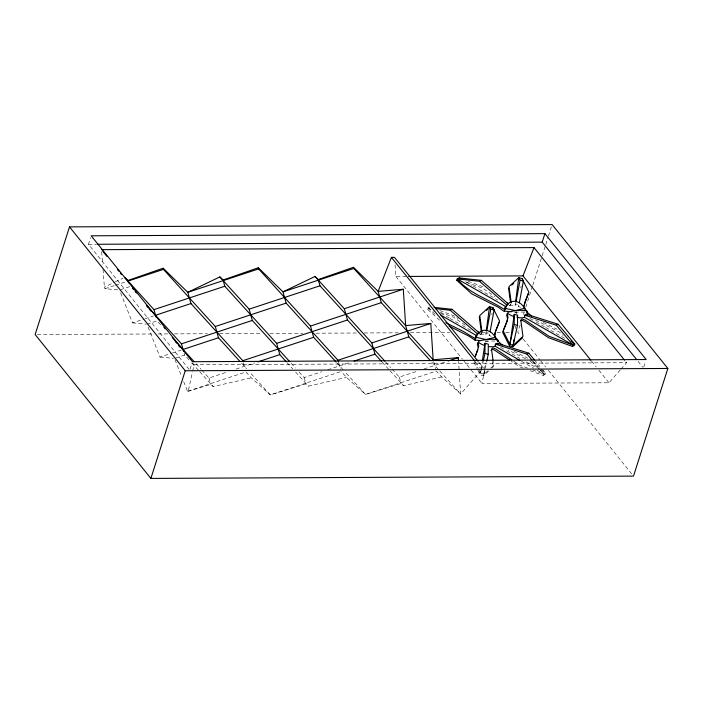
<?xml version="1.0" encoding="UTF-8"?>
<svg xmlns="http://www.w3.org/2000/svg" width="703" height="703" viewBox="0 0 703 703"><rect width="100%" height="100%" fill="white"/><g stroke="black" fill="none" stroke-linecap="round" stroke-linejoin="round"><path stroke-width="0.53" stroke-dasharray="3.52 2.64" d="M488.77 370.894L483.515 375.692L480.211 374.778L481.168 369.593M481.291 368.653L482.153 362.124M480.211 334.171A11.828 5.483 17.7 0 1 485.808 334.531L486.177 331.746M483.515 375.692L485.465 363.038M491.256 336.315A11.828 5.483 17.7 0 0 489.112 335.454L489.393 333.363M491.828 315.014L492.074 313.143M509.473 305.216A11.828 5.483 17.7 0 1 515.071 305.585L515.44 302.8M515.457 328.521L515.826 325.735M520.519 307.369A11.828 5.483 17.7 0 0 518.375 306.499L518.656 304.417M520.835 287.931L521.081 286.059M487.733 370.815L483.98 374.242L480.667 373.328L483.515 360.041M483.98 374.242L486.819 360.964M183.685 381.606L187.516 391.255L188.211 391.325L192.49 371.913M192.71 370.894L194.063 364.76L192.719 363.091M620.248 369.927L608.983 382.784L481.933 383.39L484.921 369.813M479.718 334.356L480.896 334.347L481.52 333.231M481.986 331.781L481.256 334.11M508.981 305.401L510.15 305.392L510.782 304.285M189.063 369.356L88.481 244.301L90.59 237.693M190.038 369.251L192.147 362.643M439.603 320.199L427.547 309.302L428.013 307.852L429.823 306.912M510.519 305.164L510.984 303.705M491.766 368.152L493.269 366.781L493.734 365.332L493.137 360.999M516.283 313.854L516.74 312.404L516.002 311.482M520.106 324.927L517.768 332.238L520.492 335.621M523.445 314.469L524.113 312.378M525.774 307.149L532.452 286.253M532.786 285.207L545.458 245.488M545.792 244.442L548.129 237.122M548.463 236.076L551.46 226.674M530.22 370.674L543.191 375.411L543.656 373.961L545.466 373.012L541.31 368.064M543.191 375.411L545.01 374.471L545.466 373.012L540.255 368.302M643.755 367.089L645.565 361.421M485.808 334.531L486.379 332.897L488.216 333.327L489.683 333.82L489.112 335.454M515.071 305.585L515.642 303.951L517.478 304.373L518.946 304.865L518.375 306.499M481.142 370.63L460.658 393.979L441.642 376.931L436.308 371.043L365.49 394.436L346.474 377.379L341.131 371.5M620.951 369.128L626.593 362.695L625.231 361.008M490.729 368.073L493.734 365.332M427.547 309.302L429.357 308.362M117.682 289.864L105.011 288.669L104.395 287.114L114.536 282.237M115.38 281.833L122.99 278.177M105.011 288.669L114.607 285.506M115.564 285.181L126.127 281.701M120.503 289.706L129.616 286.692L131.057 288.283M120.635 292.94L132.516 322.87L144.027 319.065M144.994 318.749L153.632 315.893M146.989 324.232L157.121 320.893L161.444 325.647M148.14 327.132L160.02 357.062L171.532 353.257M172.49 352.941L181.128 350.085M188.949 359.848L184.625 355.085L174.493 358.433L181.769 376.773M201.779 370.086L208.984 378.021L226.682 372.168M236.059 369.075L254.802 362.889M187.516 391.255L245.962 371.957L251.296 377.836L270.321 394.893L305.928 383.926L308.397 386.14L346.474 377.379M299.109 372.01L304.153 377.564L321.86 371.72M327.756 369.769L351.017 362.089M340.147 371.825L270.321 394.893L249.433 371.878M392.125 369.18L399.322 377.116L418.013 370.938M423.918 368.987L444.981 362.036M188.211 391.325L210.759 384.383L213.22 386.588L251.296 377.836M441.642 376.931L403.566 385.683L401.105 383.469L365.49 394.436L344.602 371.43M524.675 312.009L513.612 312.237M485.395 341.245L495.949 340.937M88.481 244.301L96.039 244.266M395.051 264.794L395.956 276.499L406.545 276.446M37.347 334.531L153.614 333.978M157.999 333.951L167.868 333.907M174.449 333.881L207.359 333.723M219.424 333.661L262.201 333.459M269.882 333.424L302.782 333.266M315.946 333.204L356.535 333.011M364.207 332.976L398.214 332.809M410.28 332.756L449.762 332.563M481.573 332.414L488.154 332.378M496.933 332.343L501.318 332.317M505.703 332.299L510.097 332.273M194.063 364.76L626.593 362.695M132.516 322.87L146.083 324.153M160.02 357.062L173.456 358.337M435.104 314.259L428.013 307.852L430.131 308.081M468.066 281.244L483.04 286.71M466.607 282.334L482.574 288.16L494.93 296.534M439.806 310.559L453.778 315.656L458.189 318.652M440.342 312.378L453.312 317.115L465.667 325.48M527.689 368.126L519.702 365.209L513.524 361.026M532.681 369.945L543.656 373.961L538.806 368.179M523.234 368.117L519.236 366.658L511.301 361.28M543.261 322.413L557.075 329.241M513.998 351.359L527.812 358.196M525.51 358.732L508.049 349.98M535.51 320.014L559.377 332.062L563.103 335.428M465.562 281.666L472.038 285.365M472.961 285.893L478.506 289.065M479.384 289.566L497.821 300.102M529.851 318.415L535.124 321.42M536.002 321.921L544.772 326.939M545.651 327.44L555.308 332.958M556.187 333.468L565.019 338.512M440.922 313.257L449.252 318.011M450.122 318.512L458.901 323.529M462.416 325.542L471.195 330.559M500.598 347.361L505.861 350.375M506.74 350.876L519.904 358.398M526.046 361.913L535.756 367.467M540.176 369.989L545.466 373.012M428.013 307.852L434.489 311.552M521.6 361.351L533.48 368.144M537.18 370.253L543.656 373.961M532.066 360.903L539.517 367.634M530.115 361.008L537.558 367.739M538.305 368.416L545.01 374.471M431.853 362.247L439.05 370.182M439.77 370.973L460.658 393.979L458.576 361.913M385.639 362.036L390.683 367.59M382.168 362.115L389.374 370.05M390.095 370.841L403.566 385.683M336.675 362.695L343.881 370.63M291.191 363.284L295.506 368.047M287 362.563L292.764 368.917M295.647 372.089L308.397 386.14M241.507 363.152L246.551 368.706M196.014 363.741L201.058 369.295M191.831 363.02L199.028 370.956M199.749 371.746L213.22 386.588M534.377 359.804L539.922 366.412M533.261 361.57L538.111 367.353M638.052 361.324L642.779 367.194M591.513 361.078L596.214 366.922M598.903 370.261L608.983 382.784M514.798 312.018L515.536 312.94M523.217 339.013L540.238 360.173M540.915 361.017L545.677 366.94M548.402 370.323L632.129 474.428M486.74 340.437L487.487 341.359M485.536 340.964L486.274 341.886M478.752 362.142L483.55 368.108M475.685 362.159L480.474 368.126M395.956 276.499L462.451 359.171M463.128 360.006L469.841 368.363M471.186 370.033L481.933 383.39M474.789 361.632L477.952 367.924M478.409 368.829L480.667 373.328M473.875 362.186L477.038 368.477M477.943 370.279L480.211 374.778M433.681 361.667L435.781 369.172M399.322 377.116L401.105 383.469M338.776 363.056L340.612 369.629M304.153 377.564L305.928 383.926M243.343 362.572L244.916 368.205M208.984 378.021L210.759 384.383M184.098 353.205L184.625 355.085M492.522 361.368L493.269 366.781M101.645 251.736L102.62 264.223M103.025 269.425L104.395 287.114"/><path stroke-width="1.05" d="M483.515 360.041L484.938 353.407L485.008 343.266L488.313 344.18L488.242 354.321L486.819 360.964M509.464 345.823L514.201 324.452L514.271 314.311L517.575 315.225L517.505 325.375L512.777 346.746L509.464 345.823L502.68 332.334L506.731 322.194L507.557 318.635L506.617 315.076L507.215 314.777M519.842 360.349L495.272 346.298L495.422 344.145L497.241 343.205L528.832 353.196L534.377 359.804M571.012 340.7L574.729 344.066L572.919 345.006L524.535 317.352L524.684 315.19L526.494 314.25L558.094 324.241L574.729 344.066L574.272 345.516L572.453 346.456L548.498 337.712L524.684 321.57L522.276 320.471L520.703 320.709M482.293 361.078L485.008 343.266M486.3 330.823L489.508 306.631L492.812 307.545L494.112 310.032L490.053 331.834M495.272 345.278L495.422 344.145L527.013 354.136L531.872 359.918M572.453 346.456L572.919 345.006L548.964 336.254L525.15 320.12L522.101 318.942L520.765 320.137L522.988 336.386L513.243 345.287L509.93 344.373L514.271 314.311M515.563 301.868L518.77 277.676L522.074 278.59L523.375 281.077L519.315 302.879M513.243 345.287L513.981 339.69M524.535 316.332L524.684 315.19L556.275 325.19L572.919 345.006M494.499 336.315L495.088 332.624L499.13 322.492M524.051 305.524L528.392 293.538M486.748 330.92L490.799 309.109L489.508 306.631L479.754 315.533L481.986 331.781M516.011 301.965L520.062 280.163L518.77 277.676L509.016 286.587L511.248 302.826M517.144 316.666L517.575 315.225M69.509 226.884L35.15 334.54L150.873 478.418L633.491 476.116L667.85 368.46L552.127 224.582L69.509 226.884L185.232 370.762L667.85 368.46M150.873 478.418L185.232 370.762M511.652 311.763L503.453 311.007L498.489 307.36L471.704 293.81L456.809 280.356L457.275 278.906L459.085 277.957L481.291 280.348L508.445 304.004M480.298 340.551L475.026 340.164L475.527 338.688A11.828 5.483 17.7 0 1 476.397 335.516L477.451 333.872L479.191 332.958M489.042 308.081L489.508 306.631M477.952 343.732L479.121 340.911A11.951 2.223 -6.7 0 1 492.223 339.277A11.951 2.223 -6.7 0 1 498.058 340.832L495.237 337.326A11.951 10.053 66.2 0 0 484.929 330.225A11.951 10.053 66.2 0 0 476.274 337.37L475.527 338.688M492.583 308.274L492.812 307.545L499.596 321.043L495.545 331.175L494.815 335.788L496.59 339.47M504.306 311.218L504.789 309.733A11.828 5.483 17.7 0 1 505.659 306.561L507.496 304.39M636.707 359.646L542.198 242.14L544.913 233.642L91.188 235.804L192.446 361.702L646.171 359.532L544.913 233.642M478.066 361.289L394.471 257.351L391.395 257.368L378.152 291.394L381.298 302.659L433.162 359.787L458.303 357.634L458.514 360.841M590.845 360.244L523.006 275.892L534.016 247.597L101.487 249.662M475.237 356.447L477.935 349.69M475.448 356.21L478.761 346.131L477.82 342.572L478.4 342.264A11.828 5.483 17.7 0 0 484.367 345.419M491.037 350.542L491.845 349.426L493.752 349.655L509.534 360.085M513.629 316.464A11.828 5.483 17.7 0 1 507.68 313.327L508.383 311.965A11.951 2.223 -6.7 0 1 521.477 310.331A11.951 2.223 -6.7 0 1 527.32 311.886L524.5 308.371A11.951 10.053 66.2 0 0 514.192 301.271A11.951 10.053 66.2 0 0 505.527 308.424L504.789 309.733M497.557 341.306L497.935 340.885L497.039 338.995M511.802 285.066L513.752 283.283M486.441 310.454L487.741 309.267M512.777 346.746L522.531 337.835M456.809 280.356L457.715 279.882M504.772 309.759C489.191 299.135 469.63 294.214 457.275 278.906L479.481 281.288L481.291 280.348M435.412 308.652L450.219 310.243L452.029 309.294L479.27 332.932M556.275 325.19L558.094 324.241M527.013 354.136L528.832 353.196M286.279 361.773L279.794 354.628L276.648 343.372L224.793 286.244L223.053 280.031L219.854 276.912L187.806 292.307L163.131 268.212L127.884 280.488L124.686 277.36L153.975 309.628L156.075 317.132M381.448 361.316L374.971 354.18L371.825 342.915L319.962 285.787L318.231 279.574L315.032 276.455L282.984 291.85L258.3 267.755L223.053 280.031M318.231 279.574L353.477 267.298L378.152 291.394L403.294 289.241L405.657 325.594L408.803 336.851L430.412 360.657M128.043 281.059L163.456 269.372L215.311 326.5L218.457 337.756L240.066 361.562M313.635 337.308L310.489 326.043L258.625 268.915L187.806 292.307L190.952 303.564L242.816 360.692L313.635 337.308L335.964 361.904M153.975 309.628L224.793 286.244M155.548 315.26L190.952 303.564M433.162 359.787L430.798 323.442L405.657 325.594L353.794 268.458L282.984 291.85L286.13 303.107L337.985 360.244L338.512 362.115M219.854 276.912L249.143 309.171L319.962 285.787M215.311 326.5L286.13 303.107M146.909 305.735L181.479 343.829L252.298 320.436L289.75 361.694M183.052 349.453L218.457 337.756M315.032 276.455L344.321 308.722L403.294 289.241M310.489 326.043L381.298 302.659M276.648 343.372L347.467 319.979L384.919 361.245M257.931 361.852L279.794 354.628M371.825 342.915L430.798 323.442M337.985 360.244L408.803 336.851M354.136 361.052L374.971 354.18M448.057 361.017L458.303 357.634M477.864 343.697L477.363 344.031L478.295 347.581M524.5 308.371L515.264 310.559L505.527 308.424M495.237 337.326L486.001 339.514L476.274 337.37M475.483 338.714L463.163 331.333L445.799 322.739M97.119 244.266L542.198 242.14M408.663 276.437L523.006 275.892M434.059 307.369L452.029 309.294M475.026 340.164L469.226 336.315L449.191 326.104M520.062 280.163L523.375 281.077M490.799 309.109L494.112 310.032M514.201 324.452L517.505 325.375M484.938 353.407L488.242 354.321M480.184 332.897L477.601 331.798M459.085 277.957L461.08 278.687M507.68 313.327L507.083 313.626L508.023 317.176L507.197 320.744L503.146 330.876L509.93 344.373M506.863 302.852L508.673 303.722M572.963 343.055L574.729 344.066M457.275 278.906L505.659 306.561M440.966 315.252L476.397 335.516M511.766 359.831L495.887 349.066L492.838 347.888L491.502 349.083L492.988 359.918M479.481 281.288L506.714 304.926M450.219 310.243L477.451 333.872M527.03 312.088L531.459 316.016M497.039 340.384L502.206 344.971M172.244 337.554L193.852 361.36M534.016 247.597L624.545 360.156M391.395 257.368L475 361.307M102.831 251.323L106.856 256.331M117.586 269.68L118.93 271.34M120.275 273.01L121.61 274.68M132.349 288.028L133.684 289.698M135.029 291.358L136.373 293.028M146.435 305.541L147.779 307.211M149.115 308.881L151.127 311.376M163.878 327.229L165.214 328.899M175.284 341.403L176.62 343.073M178.632 345.577L179.977 347.247M522.074 278.59L528.858 292.088L524.807 302.228L524.078 306.833L525.853 310.515M353.477 267.298L353.794 268.458M344.321 308.722L347.467 319.979M258.3 267.755L258.625 268.915M249.143 309.171L252.298 320.436M163.131 268.212L163.456 269.372M181.479 343.829L183.58 351.333M127.884 280.488L128.57 282.94M508.55 288.037L510.483 302.114M479.288 316.991L481.221 331.069M495.272 346.298A11.828 5.483 17.7 0 1 489.235 346.597M498.119 343.53A11.828 5.483 17.7 0 1 497.794 344.514M524.535 317.352A11.828 5.483 17.7 0 1 516.933 317.387M526.819 312.36A11.828 5.483 17.7 0 1 527.057 315.568"/></g></svg>
